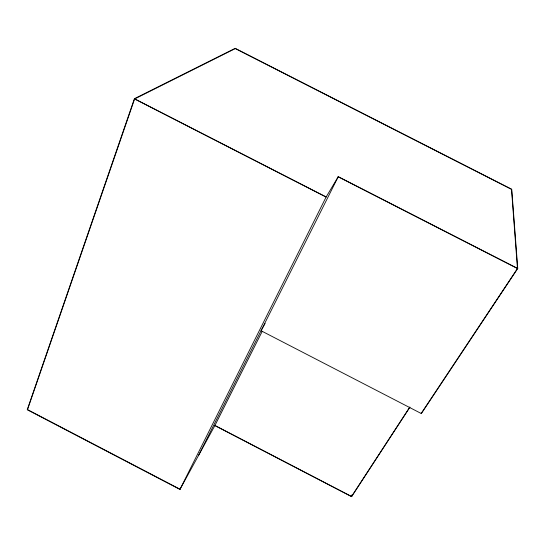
<?xml version="1.0" encoding="UTF-8"?>
<svg xmlns="http://www.w3.org/2000/svg" width="545" height="545" viewBox="0 0 545 545"><rect width="100%" height="100%" fill="white"/><g stroke="black" fill="none" stroke-linecap="round" stroke-linejoin="round"><path stroke-width="0.82" d="M262.261 331.271L214.88 425.584L351.6 496.659L351.934 494.826M265.108 323.478L261.041 330.733L421.34 413.56L517.75 268.494L511.735 189.258L235.215 48.341L134.404 98.713L27.25 409.731L179.939 489.437L214.941 425.461L351.539 496.468L409.799 407.088M421.19 413.43L517.457 268.522L511.517 189.353L235.263 48.573L134.595 98.965L27.516 409.608L180.048 489.226M179.939 489.437L326.148 196.943L134.404 98.713M198.53 455.45L338.261 176.662L517.75 268.494M338.261 176.662L326.094 197.072L134.595 98.965M351.6 496.659L409.929 407.197M338.193 176.812L517.457 268.522"/></g></svg>
